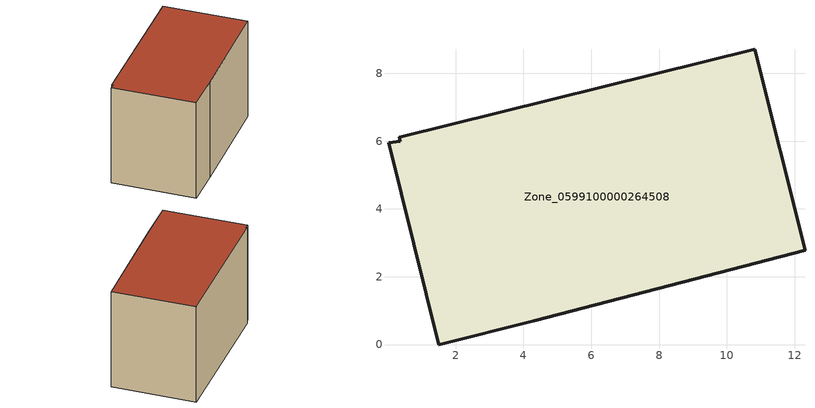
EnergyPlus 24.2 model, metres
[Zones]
Zone_0599100000264508
 floor ground (C_G): 0.37,5.99 0.34,6.12 10.82,8.71 12.31,2.77 4.32,0.7 1.51,0 0.02,5.95 z0
 wall outside (C_F): 4.32,0.7 12.31,2.77 10.82,8.71 0.34,6.12 0.37,5.99 0.02,5.95 1.51,0 4.32,0.7 z0:7.62
 roof outside (C_R): 0.37,5.99 0.02,5.95 1.51,0 4.32,0.7 12.31,2.77 10.82,8.71 0.34,6.12 z7.62
[BUILDING]
Pand.0599100000264508: North Axis=0; Terrain=City; Loads Convergence Tolerance Value=0.04; Temperature Convergence Tolerance Value=0.4; Solar Distribution=FullExterior; Maximum Number of Warmup Days=25; Minimum Number of Warmup Days=1
[Site:Location]
Rotterdam.The.Hague.AP_ZH_NLD Design_Conditions: Latitude=51.96; Longitude=4.45; Time Zone=1; Elevation=-4.5
[SITE:GROUNDTEMPERATURE:BUILDINGSURFACE]
18, 18, 18, 18, 18, 18, 18, 18, 18, 18, 18, 18
[MATERIAL] Thermal Absorptance=0.9; Solar Absorptance=0.7; Visible Absorptance=0.7
Name | Roughness | Thickness | Conductivity | Density | Specific Heat
G.TI.1965-1974 | MediumSmooth | 0.15 | 0.882353 | 540 | 1210
F.TI.1965-1974 | Rough | 0.3 | 0.697674 | 1920 | 840
R.TI.1965-1974 | MediumRough | 0.2 | 0.232558 | 1500 | 1000
[CONSTRUCTION]
C_G: G.TI.1965-1974
C_F: F.TI.1965-1974
C_R: R.TI.1965-1974
[ZONE]
Zone_0599100000264508: Type=1; Multiplier=1; Ceiling Height=Autocalculate; Volume=Autocalculate; Floor Area=autocalculate; Part of Total Floor Area=Yes
[ZONEINFILTRATION:DESIGNFLOWRATE]
Infil_Zone_0599100000264508: Zone or ZoneList or Space or SpaceList=Zone_0599100000264508; Schedule=AlwaysOn; Design Flow Rate Calculation Method=Flow/Area; Flow Rate per Floor Area=0.003; Constant Term Coefficient=1; Temperature Term Coefficient=0; Velocity Term Coefficient=0; Velocity Squared Term Coefficient=0
[HVACTEMPLATE:ZONE:IDEALLOADSAIRSYSTEM]
Zone_0599100000264508: Maximum Heating Supply Air Temperature=50; Minimum Cooling Supply Air Temperature=13; Maximum Heating Supply Air Humidity Ratio=0.0156; Minimum Cooling Supply Air Humidity Ratio=0.0077; Heating Limit=NoLimit; Cooling Limit=NoLimit; Dehumidification Control Type=ConstantSensibleHeatRatio; Cooling Sensible Heat Ratio=0.7; Dehumidification Setpoint=60; Humidification Control Type=None; Humidification Setpoint=30; Outdoor Air Method=None; Outdoor Air Flow Rate per Person=0.00944; Outdoor Air Flow Rate per Zone Floor Area=0; Outdoor Air Flow Rate per Zone=0; Demand Controlled Ventilation Type=None; Outdoor Air Economizer Type=NoEconomizer; Heat Recovery Type=None; Sensible Heat Recovery Effectiveness=0.7; Latent Heat Recovery Effectiveness=0.65
[ZONECONTROL:THERMOSTAT]
ThermostatControl_Zone_0599100000264508: Zone or ZoneList=Zone_0599100000264508; Control Type Schedule=DualSetpointControlType; Control 1=Thermostat_Zone_0599100000264508; Temperature Difference Between Cutout And Setpoint=0
[THERMOSTATSETPOINT:DUALSETPOINT]
Thermostat_Zone_0599100000264508: Heating Setpoint Temperature Schedule=HeatingSetpoint_Zone_0599100000264508; Cooling Setpoint Temperature Schedule=CoolingSetpoint_Zone_0599100000264508
[SCHEDULE:COMPACT]
HeatingSetpoint_Zone_0599100000264508: Through: 12/31, For: AllDays, Until: 24:00, 21
CoolingSetpoint_Zone_0599100000264508: Through: 12/31, For: AllDays, Until: 24:00, 24
DualSetpointControlType: Through: 12/31, For: AllDays, Until: 24:00, 4
AlwaysOn: Through: 12/31, For: AllDays, Until: 24:00, 1
